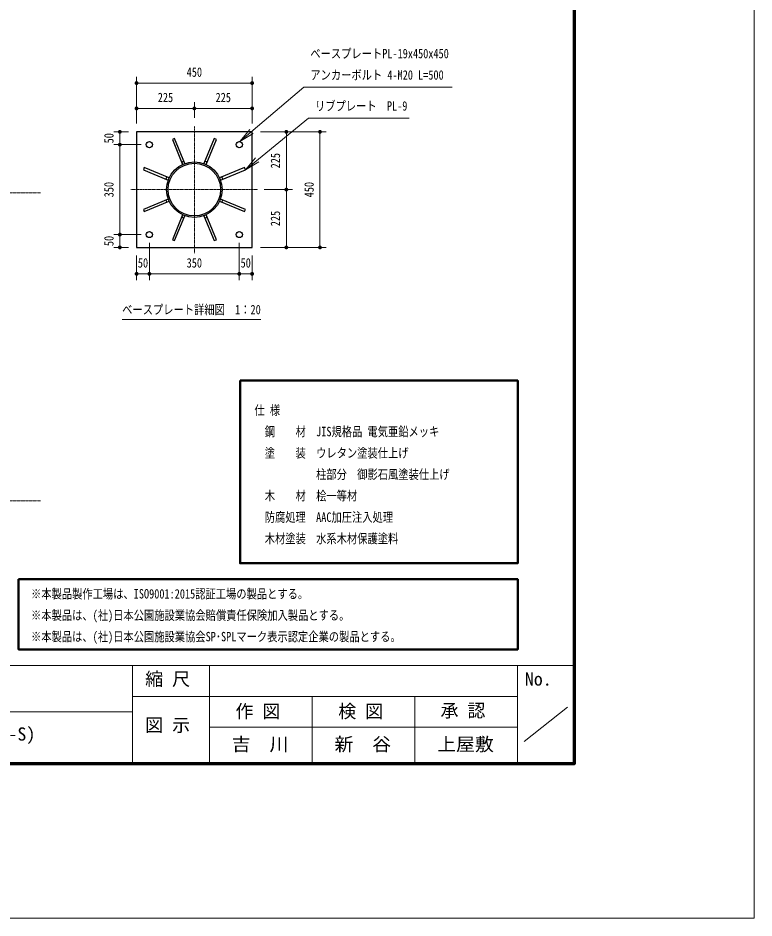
# Model space of a CAD drawing. Units: millimetres at full size, sheet at 1:40, with parts at other scales. Extents: x -800 to 17600, y -600 to 12480.
# Drawn here: x 11868 to 17600, y -600 to 6408 of the extents above; entities that cross this region are included whole.
import ezdxf
from ezdxf.enums import TextEntityAlignment as Align

# ---------------------------------------------------------------- set-up
doc = ezdxf.new("R2010")
doc.units = ezdxf.units.MM
doc.header["$LTSCALE"] = 40
doc.linetypes.add('USER1', pattern=[0.24, 0.15, -0.0375, 0.015, -0.0375])
doc.layers.add('D-BGD-TXT', color=7, linetype='Continuous')
doc.layers.add('D-DOC\u3000文章(説明、指示、参照事項等)', color=7, linetype='Continuous')
for name, color, linetype, lineweight in [('D-BMK\u3000構造物基準線(中心線等)', 2, 'USER1', 13), ('D-STR-DIM\u3000寸法線、寸法値', 7, 'Continuous', 13), ('D-STR-HTXT\u3000旗上げ', 7, 'Continuous', 13), ('D-STR-TXT\u3000文字列', 7, 'Continuous', 13), ('D-STR\u3000構造物外形線', 1, 'Continuous', 25), ('D-TTL', 7, 'Continuous', 70), ('D-TTL-FRAM', 7, 'Continuous', 13), ('D-TTL-FRAM\u3000タイトル枠、凡例図枠', 2, 'Continuous', 50), ('D-TTL-TXT', 7, 'Continuous', 13), ('V-nasSTD', 5, 'Continuous', 13)]:
    doc.layers.add(name, color=color, linetype=linetype, lineweight=lineweight)
doc.styles.add('ＭＳ ゴシック', font='')
doc.styles.get('ＭＳ ゴシック').set_extended_font_data('MS Gothic')

# ---------------------------------------------------------------- blocks, each defined once
blk = doc.blocks.new('filled_dot')
at = {"color": 0, "linetype": 'Continuous', "lineweight": -2, "const_width": 1.25}
blk.add_lwpolyline([(-0.625, 0, 1), (0.625, 0, 1)], format="xyb", close=True, dxfattribs=at)
blk = doc.blocks.new('open_arrow')
at = {"color": 0, "linetype": 'Continuous', "lineweight": -2}
blk.add_lwpolyline([(7.5, 1.25), (0, 0), (7.5, -1.25)], dxfattribs=at)

msp = doc.modelspace()

# ---------------------------------------------------------------- linework, layer by layer
at = {"layer": 'D-BMK\u3000構造物基準線(中心線等)'}
for p, q in [((13241.07, 4576.71), (13241.07, 5566.71)), ((8161.7, 5047.23), (12043.09, 5047.23)), ((12746.07, 5071.71), (13736.07, 5071.71)), ((8161.7, 2647.23), (12043.09, 2647.23))]:
    msp.add_line(p, q, dxfattribs=at)
at = {"layer": 'D-STR-DIM\u3000寸法線、寸法値'}
for p, q in [((12791.07, 5585.71), (12791.07, 5949.25)), ((12791.07, 5901.25), (13691.07, 5901.25)), ((13691.07, 5585.71), (13691.07, 5949.25)), ((12791.07, 5585.71), (12791.07, 5752.11)), ((13241.07, 5630.71), (13241.07, 5752.11)), ((13241.07, 5630.71), (13241.07, 5752.11)), ((13691.07, 5585.71), (13691.07, 5752.11)), ((12791.07, 5704.11), (13241.07, 5704.11)), ((13241.07, 5704.11), (13691.07, 5704.11)), ((12727.07, 5521.71), (12612.74, 5521.71)), ((12660.74, 5521.71), (12660.74, 5421.71)), ((13755.07, 5521.71), (14005.5, 5521.71)), ((13755.07, 5521.71), (14267.64, 5521.71)), ((13957.5, 5521.71), (13957.5, 5071.71)), ((14219.64, 5521.71), (14219.64, 4621.71)), ((12827.07, 5421.71), (12612.74, 5421.71)), ((12827.07, 5421.71), (12612.74, 5421.71)), ((12660.74, 5421.71), (12660.74, 4721.71)), ((13785.37, 5071.71), (14005.5, 5071.71)), ((13785.37, 5071.71), (14005.5, 5071.71)), ((13957.5, 5071.71), (13957.5, 4621.71)), ((12827.07, 4721.71), (12612.74, 4721.71)), ((12827.07, 4721.71), (12612.74, 4721.71)), ((12660.74, 4721.71), (12660.74, 4621.71)), ((12891.07, 4657.71), (12891.07, 4367.87)), ((12891.07, 4657.71), (12891.07, 4367.87)), ((13591.07, 4657.71), (13591.07, 4367.87)), ((13591.07, 4657.71), (13591.07, 4367.87)), ((12727.07, 4621.71), (12612.74, 4621.71)), ((12791.07, 4557.71), (12791.07, 4367.87)), ((13691.07, 4557.71), (13691.07, 4367.87)), ((13755.07, 4621.71), (14005.5, 4621.71)), ((13755.07, 4621.71), (14267.64, 4621.71)), ((12791.07, 4415.87), (12891.07, 4415.87)), ((12891.07, 4415.87), (13591.07, 4415.87)), ((13591.07, 4415.87), (13691.07, 4415.87))]:
    msp.add_line(p, q, dxfattribs=at)
at = {"layer": 'D-STR-HTXT\u3000旗上げ'}
for points in [[(13594.84, 5445.41), (14092.84, 5870.32), (14108.84, 5870.32), (15248.88, 5870.32), (14804.52, 5870.32)], [(13638.37, 5226.53), (14129.28, 5629.11), (14145.28, 5629.11), (14915.16, 5629.11), (14597.2, 5629.11)]]:
    msp.add_lwpolyline(points, dxfattribs=at)
at = {"layer": 'D-STR-TXT\u3000文字列'}
msp.add_line((12678.8, 4059.04), (13758.8, 4059.04), dxfattribs=at)
at = {"layer": 'D-STR\u3000構造物外形線'}
for points in [[(12791.07, 4621.71), (13691.07, 4621.71), (13691.07, 5521.71), (12791.07, 5521.71)], [(13149.98, 5268.1), (13166.61, 5274.99), (13086.25, 5469), (13069.62, 5462.11)], [(13315.53, 5274.99), (13332.16, 5268.1), (13412.52, 5462.11), (13395.9, 5469)], [(13149.98, 5268.1), (13166.61, 5274.99), (13158.96, 5293.46), (13142.33, 5286.57)], [(13315.53, 5274.99), (13332.16, 5268.1), (13339.82, 5286.57), (13323.19, 5293.46)], [(13037.79, 5146.17), (13044.68, 5162.8), (12850.67, 5243.16), (12843.78, 5226.53)], [(13437.46, 5162.8), (13444.35, 5146.17), (13638.37, 5226.53), (13631.48, 5243.16)], [(13037.79, 5146.17), (13044.68, 5162.8), (13026.2, 5170.45), (13019.32, 5153.82)], [(13437.46, 5162.8), (13444.35, 5146.17), (13462.83, 5153.82), (13455.94, 5170.45)], [(13044.68, 4980.62), (13037.79, 4997.25), (12843.78, 4916.88), (12850.67, 4900.25)], [(13044.68, 4980.62), (13037.79, 4997.25), (13019.32, 4989.59), (13026.2, 4972.96)], [(13444.35, 4997.25), (13437.46, 4980.62), (13631.48, 4900.25), (13638.37, 4916.88)], [(13444.35, 4997.25), (13437.46, 4980.62), (13455.94, 4972.96), (13462.83, 4989.59)], [(13166.61, 4868.43), (13149.98, 4875.32), (13069.62, 4681.3), (13086.25, 4674.41)], [(13166.61, 4868.43), (13149.98, 4875.32), (13142.33, 4856.84), (13158.96, 4849.95)], [(13332.16, 4875.32), (13315.53, 4868.43), (13395.9, 4674.41), (13412.52, 4681.3)], [(13332.16, 4875.32), (13315.53, 4868.43), (13323.19, 4849.95), (13339.82, 4856.84)]]:
    msp.add_lwpolyline(points, close=True, dxfattribs=at)
for centre, radius in [((12891.07, 5421.71), 24), ((13591.07, 5421.71), 24), ((13241.07, 5071.71), 216.3), ((13241.07, 5071.71), 204.7), ((12891.07, 4721.71), 24), ((13591.07, 4721.71), 24)]:
    msp.add_circle(centre, radius, dxfattribs=at)
at = {"layer": 'D-TTL'}
msp.add_lwpolyline([(600, 600), (600, 11280), (16200, 11280), (16200, 600)], close=True, dxfattribs=at)
at = {"layer": 'D-TTL-FRAM'}
for p, q in [((600, 1364.88), (16200, 1364.88)), ((12758.45, 1364.88), (12758.45, 600)), ((13358.45, 1364.88), (13358.45, 600)), ((15758.45, 1364.88), (15758.45, 600)), ((13358.45, 1124.88), (12758.45, 1124.88)), ((13358.45, 1124.88), (15758.45, 1124.88)), ((14158.45, 600), (14158.45, 1124.88)), ((14958.45, 1124.88), (14958.45, 600)), ((12758.45, 1004.88), (9358.45, 1004.88)), ((15810.65, 773.88), (16146.65, 1042.68)), ((15758.45, 884.88), (13358.45, 884.88))]:
    msp.add_line(p, q, dxfattribs=at)
at = {"layer": 'D-TTL-FRAM\u3000タイトル枠、凡例図枠'}
for points in [[(13596.63, 3585.19), (15760.33, 3585.19), (15760.33, 2162.05), (13596.63, 2162.05)], [(11872.64, 2037.65), (15760.33, 2037.65), (15760.33, 1491.38), (11872.64, 1491.38)]]:
    msp.add_lwpolyline(points, close=True, dxfattribs=at)
at = {"layer": 'V-nasSTD'}
msp.add_lwpolyline([(-800, -600), (-800, 12480), (17600, 12480), (17600, -600)], close=True, dxfattribs=at)

# ---------------------------------------------------------------- block references
at = {"layer": 'D-STR-DIM\u3000寸法線、寸法値', "xscale": 12, "yscale": 12}
for p in [(12791.07, 5901.25), (12791.07, 5704.11), (13241.07, 5704.11), (12791.07, 4415.87), (12891.07, 4415.87), (13591.07, 4415.87)]:
    msp.add_blockref('filled_dot', p, dxfattribs=at)
for p, rotation in [((13691.07, 5901.25), 180), ((13241.07, 5704.11), 180), ((13691.07, 5704.11), 180), ((12660.74, 5521.71), 270), ((13957.5, 5521.71), 270), ((14219.64, 5521.71), 270), ((12660.74, 5421.71), 90), ((12660.74, 5421.71), 270), ((13957.5, 5071.71), 90), ((13957.5, 5071.71), 270), ((12660.74, 4721.71), 90), ((12660.74, 4721.71), 270), ((12660.74, 4621.71), 90), ((13957.5, 4621.71), 90), ((14219.64, 4621.71), 90), ((12891.07, 4415.87), 180), ((13591.07, 4415.87), 180), ((13691.07, 4415.87), 180)]:
    msp.add_blockref('filled_dot', p, dxfattribs=dict(at, rotation=rotation))
at = {"layer": 'D-STR-HTXT\u3000旗上げ', "xscale": 16, "yscale": 16}
for p, rotation in [((13594.84, 5445.41), 40.5), ((13638.37, 5226.53), 39.4)]:
    msp.add_blockref('open_arrow', p, dxfattribs=dict(at, rotation=rotation))

# ---------------------------------------------------------------- texts
at = {"layer": 'D-BGD-TXT', "style": 'ＭＳ ゴシック', "width": 1.05}
for s, p in [('吉\u3000川', (13532.58, 670.91)), ('新\u3000谷', (14332.58, 670.91)), ('上屋敷', (15132.58, 670.91))]:
    msp.add_text(s, height=102.6, dxfattribs=at).set_placement(p, align=Align.BOTTOM_LEFT)
at = {"layer": 'D-DOC\u3000文章(説明、指示、参照事項等)', "style": 'ＭＳ ゴシック', "width": 0.8}
for s, p in [('仕 様', (13709.4, 3295.91)), ('\u3000鋼\u3000\u3000材\u3000JIS規格品 電気亜鉛メッキ', (13709.4, 3129.24)), ('\u3000塗\u3000\u3000装\u3000ウレタン塗装仕上げ', (13709.4, 2962.57)), ('\u3000\u3000\u3000\u3000\u3000\u3000柱部分\u3000御影石風塗装仕上げ', (13709.4, 2795.91)), ('\u3000木\u3000\u3000材\u3000桧一等材', (13709.4, 2629.24)), ('\u3000防腐処理\u3000AAC加圧注入処理', (13709.4, 2462.57)), ('\u3000木材塗装\u3000水系木材保護塗料', (13709.4, 2295.91)), ('※本製品製作工場は、ISO9001:2015認証工場の製品とする。', (11969.07, 1865.78)), ('※本製品は、(社)日本公園施設業協会賠償責任保険加入製品とする。', (11969.07, 1699.11)), ('※本製品は、(社)日本公園施設業協会SP･SPLマーク表示認定企業の製品とする。', (11969.07, 1532.45))]:
    msp.add_text(s, height=73.31, dxfattribs=at).set_placement(p, align=Align.BOTTOM_LEFT)
at = {"layer": 'D-STR-DIM\u3000寸法線、寸法値', "style": 'ＭＳ ゴシック', "width": 0.8}
for s, p in [('450', (13241.07, 5986.77)), ('225', (13016.07, 5789.62)), ('225', (13466.07, 5789.62)), ('50', (12841.07, 4501.38)), ('350', (13241.07, 4501.38)), ('50', (13641.07, 4501.38))]:
    msp.add_text(s, height=73.31, dxfattribs=at).set_placement(p, align=Align.MIDDLE_CENTER)
for s, p in [('50', (12575.23, 5471.71)), ('225', (13871.99, 5296.71)), ('350', (12575.23, 5071.71)), ('450', (14134.13, 5071.71)), ('225', (13871.99, 4846.71)), ('50', (12575.23, 4671.71))]:
    msp.add_text(s, height=73.31, rotation=90, dxfattribs=at).set_placement(p, align=Align.MIDDLE_CENTER)
at = {"layer": 'D-STR-HTXT\u3000旗上げ', "style": 'ＭＳ ゴシック', "width": 0.8}
for s, p in [('ベースプレートPL-19x450x450', (14144.35, 6072.49)), ('アンカーボルト 4-M20 L=500', (14144.35, 5905.83)), ('リブプレート\u3000PL-9', (14180.79, 5664.62))]:
    msp.add_text(s, height=73.31, dxfattribs=at).set_placement(p, align=Align.BOTTOM_LEFT)
at = {"layer": 'D-STR-TXT\u3000文字列', "style": 'ＭＳ ゴシック', "width": 0.8}
msp.add_text('ベースプレート詳細図\u30001：20', height=73.31, dxfattribs=at).set_placement((12678.8, 4079.04), align=Align.BOTTOM_LEFT)
at = {"layer": 'D-TTL-TXT', "style": 'ＭＳ ゴシック'}
for s, p in [('縮 尺', (12858.26, 1178.62)), ('No.', (15815.27, 1178.62)), ('作 図', (13561.23, 927.56)), ('検 図', (14361.81, 927.56)), ('承 認', (15158.27, 933.56)), ('図 示', (12858.26, 819.49)), ('四阿(RA-0701-S)', (10954.9, 750.8))]:
    msp.add_text(s, height=102.6, dxfattribs=at).set_placement(p, align=Align.BOTTOM_LEFT)

doc.saveas('drawing.dxf')
